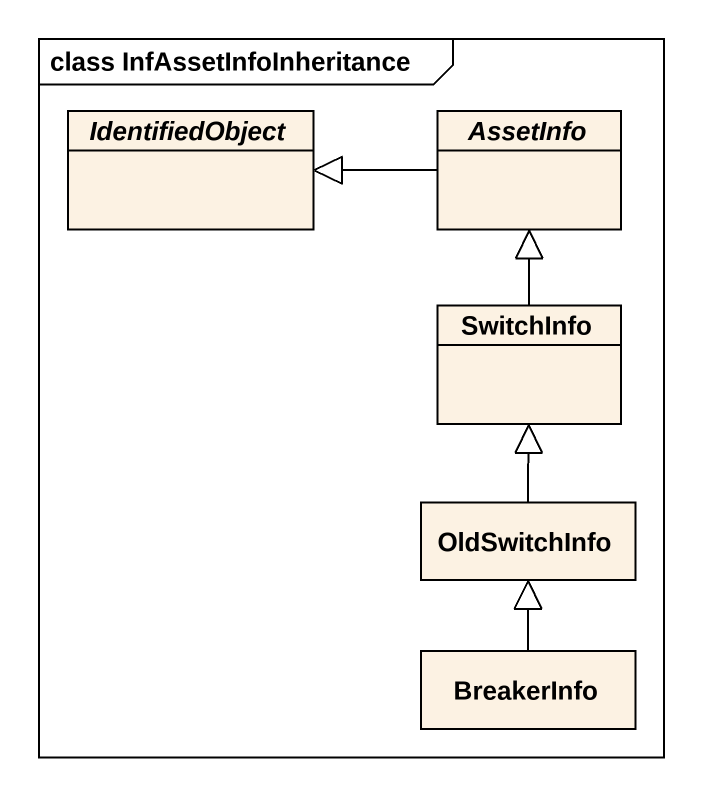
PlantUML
@startuml
mainframe class InfAssetInfoInheritance
hide circle
hide empty members
abstract class IdentifiedObject
abstract class AssetInfo
class SwitchInfo
class OldSwitchInfo
class BreakerInfo
AssetInfo -left-|> IdentifiedObject
SwitchInfo -up-|> AssetInfo
OldSwitchInfo -up-|> SwitchInfo
BreakerInfo -up-|> OldSwitchInfo
@enduml
